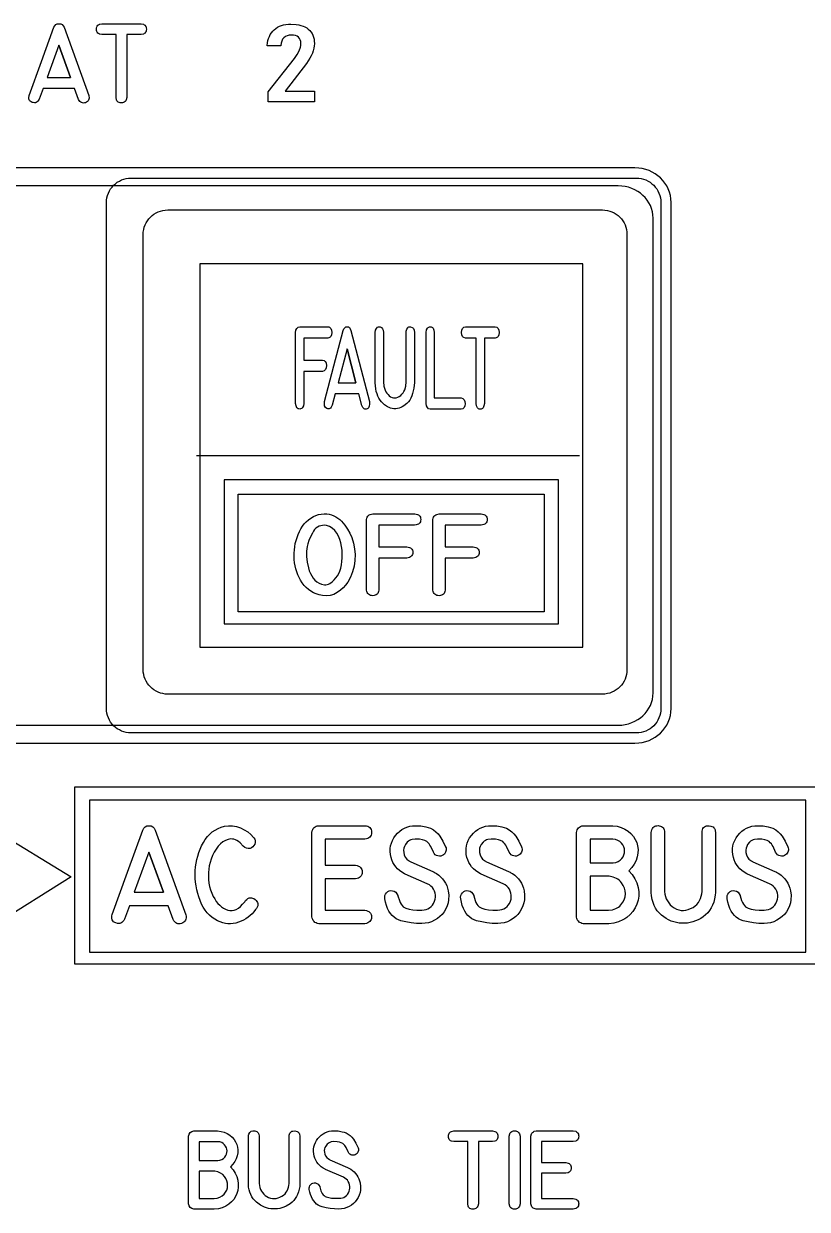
# Model space of a CAD drawing. Extents: x 27 to 704, y 10 to 614.
# Drawn here: x 349.04 to 381.76, y 309.9 to 359.36 of the extents above; entities that cross this region are included whole.
import ezdxf

# ---------------------------------------------------------------- set-up
doc = ezdxf.new("R2010")
doc.units = 0
for name, color, linetype in [('_BACKPANEL', 5, 'CONTINUOUS'), ('_ENGRAVING', 105, 'CONTINUOUS'), ('_LABELS', 30, 'CONTINUOUS'), ('_TOPLAYER', 1, 'CONTINUOUS')]:
    doc.layers.add(name, color=color, linetype=linetype)

msp = doc.modelspace()

# ---------------------------------------------------------------- linework, layer by layer
at = {"layer": '_BACKPANEL'}
msp.add_lwpolyline([(353.525, 352.918), (374.621, 352.918), (374.726, 352.913), (374.828, 352.897), (374.927, 352.872), (375.021, 352.838), (375.111, 352.795), (375.196, 352.743), (375.275, 352.684), (375.348, 352.618), (375.414, 352.545), (375.473, 352.466), (375.524, 352.381), (375.567, 352.291), (375.602, 352.197), (375.627, 352.098), (375.642, 351.996), (375.648, 351.891), (375.648, 330.796), (375.642, 330.69), (375.627, 330.588), (375.602, 330.49), (375.567, 330.395), (375.524, 330.305), (375.473, 330.221), (375.414, 330.141), (375.348, 330.069), (375.275, 330.002), (375.196, 329.943), (375.111, 329.892), (375.021, 329.849), (374.927, 329.814), (374.828, 329.789), (374.726, 329.774), (374.621, 329.768), (353.525, 329.768), (353.42, 329.774), (353.317, 329.789), (353.219, 329.814), (353.124, 329.849), (353.035, 329.892), (352.95, 329.943), (352.871, 330.002), (352.798, 330.069), (352.732, 330.141), (352.673, 330.221), (352.621, 330.305), (352.578, 330.395), (352.544, 330.49), (352.519, 330.588), (352.503, 330.69), (352.498, 330.796), (352.498, 351.891), (352.503, 351.996), (352.519, 352.098), (352.544, 352.197), (352.578, 352.291), (352.621, 352.381), (352.673, 352.466), (352.732, 352.545), (352.798, 352.618), (352.871, 352.684), (352.95, 352.743), (353.035, 352.795), (353.124, 352.838), (353.219, 352.872), (353.317, 352.897), (353.42, 352.913)], close=True, dxfattribs=at)
at = {"layer": '_ENGRAVING'}
for points in [[(349.266, 356.366), (349.783, 357.788), (350.302, 359.21), (350.335, 359.274), (350.381, 359.32), (350.441, 359.348), (350.513, 359.358), (350.586, 359.35), (350.646, 359.322), (350.692, 359.275), (350.726, 359.21), (351.76, 356.358), (351.77, 356.254), (351.764, 356.21), (351.75, 356.171), (351.729, 356.136), (351.7, 356.107), (351.665, 356.083), (351.622, 356.064), (351.576, 356.052), (351.533, 356.048), (351.493, 356.052), (351.456, 356.065), (351.421, 356.086), (351.389, 356.116), (351.333, 356.2), (351.167, 356.661), (349.852, 356.661), (349.691, 356.211), (349.634, 356.126), (349.601, 356.097), (349.566, 356.076), (349.528, 356.064), (349.487, 356.06), (349.443, 356.065), (349.397, 356.078), (349.353, 356.098), (349.318, 356.122), (349.289, 356.151), (349.269, 356.185), (349.257, 356.223), (349.252, 356.266)], [(352.896, 356.28), (352.896, 358.903), (352.304, 358.903), (352.205, 358.924), (352.166, 358.943), (352.135, 358.969), (352.11, 359), (352.093, 359.037), (352.082, 359.081), (352.079, 359.13), (352.083, 359.179), (352.093, 359.223), (352.111, 359.26), (352.136, 359.291), (352.167, 359.317), (352.206, 359.337), (352.304, 359.358), (353.941, 359.358), (354.039, 359.337), (354.077, 359.318), (354.109, 359.292), (354.133, 359.261), (354.15, 359.223), (354.161, 359.18), (354.165, 359.13), (354.161, 359.08), (354.151, 359.037), (354.134, 358.999), (354.109, 358.968), (354.078, 358.943), (354.039, 358.924), (353.941, 358.903), (353.351, 358.903), (353.351, 356.28), (353.322, 356.18), (353.3, 356.141), (353.273, 356.109), (353.241, 356.085), (353.203, 356.067), (353.161, 356.057), (353.113, 356.054), (353.066, 356.059), (353.024, 356.07), (352.988, 356.088), (352.958, 356.113), (352.934, 356.144), (352.916, 356.183)], [(360.201, 359.341), (360.424, 359.328), (360.526, 359.312), (360.62, 359.289), (360.707, 359.259), (360.787, 359.223), (360.86, 359.18), (360.926, 359.131), (360.986, 359.077), (361.037, 359.016), (361.081, 358.95), (361.117, 358.877), (361.145, 358.799), (361.164, 358.716), (361.176, 358.626), (361.18, 358.531), (361.18, 358.524), (361.175, 358.431), (361.159, 358.334), (361.133, 358.233), (361.096, 358.129), (361.048, 358.023), (360.991, 357.916), (360.924, 357.809), (360.847, 357.701), (359.955, 356.55), (361.19, 356.55), (361.19, 356.098), (359.243, 356.098), (359.243, 356.513), (360.345, 357.9), (360.46, 358.069), (360.545, 358.231), (360.597, 358.384), (360.61, 358.455), (360.614, 358.522), (360.614, 358.531), (360.608, 358.612), (360.588, 358.683), (360.556, 358.743), (360.511, 358.794), (360.454, 358.833), (360.386, 358.861), (360.306, 358.878), (360.214, 358.884), (360.122, 358.877), (360.039, 358.856), (359.967, 358.821), (359.904, 358.771), (359.853, 358.71), (359.814, 358.636), (359.787, 358.549), (359.773, 358.449), (359.773, 358.434), (359.207, 358.434), (359.207, 358.449), (359.22, 358.554), (359.239, 358.652), (359.265, 358.744), (359.299, 358.829), (359.339, 358.909), (359.386, 358.982), (359.441, 359.049), (359.502, 359.109), (359.569, 359.164), (359.643, 359.211), (359.722, 359.25), (359.806, 359.283), (359.896, 359.308), (359.992, 359.327), (360.094, 359.337)], [(351.002, 357.114), (350.512, 358.469), (350.018, 357.114)], [(350.512, 358.469), (351.002, 357.114)], [(351.785, 320.619), (381.7, 320.619), (381.7, 326.97), (351.785, 326.97)], [(352.733, 322.197), (353.371, 323.957), (354.01, 325.716), (354.051, 325.796), (354.108, 325.853), (354.181, 325.888), (354.271, 325.9), (354.36, 325.889), (354.434, 325.855), (354.492, 325.797), (354.533, 325.716), (355.808, 322.187), (355.819, 322.119), (355.82, 322.058), (355.812, 322.004), (355.795, 321.955), (355.769, 321.913), (355.734, 321.877), (355.69, 321.847), (355.637, 321.823), (355.581, 321.808), (355.528, 321.803), (355.479, 321.809), (355.433, 321.824), (355.39, 321.851), (355.35, 321.887), (355.314, 321.934), (355.281, 321.991), (355.076, 322.562), (353.455, 322.562), (353.257, 322.005), (353.223, 321.947), (353.186, 321.9), (353.146, 321.864), (353.102, 321.838), (353.055, 321.823), (353.005, 321.818), (352.952, 321.824), (352.895, 321.84), (352.841, 321.865), (352.796, 321.895), (352.762, 321.931), (352.737, 321.973), (352.722, 322.02), (352.716, 322.073), (352.72, 322.132)], [(358.762, 322.45), (358.744, 322.424), (358.734, 322.41), (358.726, 322.398), (358.655, 322.309), (358.579, 322.227), (358.498, 322.151), (358.411, 322.082), (358.319, 322.02), (358.222, 321.964), (358.119, 321.915), (358.011, 321.872), (357.901, 321.839), (357.791, 321.817), (357.681, 321.807), (357.572, 321.808), (357.463, 321.821), (357.354, 321.846), (357.246, 321.882), (357.139, 321.929), (357.018, 321.997), (356.906, 322.076), (356.802, 322.165), (356.706, 322.266), (356.619, 322.377), (356.539, 322.499), (356.469, 322.632), (356.406, 322.776), (356.352, 322.926), (356.306, 323.077), (356.268, 323.23), (356.239, 323.384), (356.218, 323.54), (356.205, 323.697), (356.201, 323.856), (356.205, 324.016), (356.218, 324.176), (356.239, 324.332), (356.268, 324.485), (356.306, 324.634), (356.353, 324.78), (356.408, 324.923), (356.471, 325.063), (356.543, 325.199), (356.624, 325.328), (356.713, 325.444), (356.811, 325.547), (356.917, 325.637), (357.032, 325.716), (357.156, 325.781), (357.288, 325.834), (357.429, 325.874), (357.596, 325.899), (357.763, 325.897), (357.929, 325.867), (358.096, 325.809), (358.254, 325.731), (358.398, 325.638), (358.527, 325.53), (358.64, 325.409), (358.65, 325.395), (358.687, 325.334), (358.706, 325.269), (358.706, 325.202), (358.688, 325.132), (358.656, 325.068), (358.612, 325.016), (358.557, 324.978), (358.491, 324.954), (358.416, 324.944), (358.344, 324.957), (358.275, 324.99), (358.209, 325.046), (358.077, 325.181), (358.012, 325.234), (357.947, 325.276), (357.884, 325.309), (357.82, 325.331), (357.758, 325.343), (357.696, 325.345), (357.576, 325.328), (357.462, 325.288), (357.355, 325.226), (357.254, 325.141), (357.161, 325.039), (357.076, 324.923), (356.999, 324.793), (356.93, 324.65), (356.872, 324.503), (356.826, 324.36), (356.792, 324.222), (356.771, 324.089), (356.758, 323.943), (356.755, 323.797), (356.761, 323.65), (356.778, 323.503), (356.805, 323.358), (356.844, 323.218), (356.895, 323.081), (356.958, 322.949), (357.019, 322.841), (357.085, 322.743), (357.154, 322.656), (357.228, 322.579), (357.305, 322.513), (357.386, 322.458), (357.471, 322.413), (357.56, 322.379), (357.65, 322.36), (357.74, 322.358), (357.829, 322.375), (357.918, 322.409), (358.007, 322.462), (358.094, 322.532), (358.182, 322.621), (358.269, 322.728), (358.306, 322.78), (358.353, 322.826), (358.401, 322.86), (358.45, 322.883), (358.499, 322.894), (358.548, 322.894), (358.599, 322.882), (358.65, 322.858), (358.701, 322.823), (358.748, 322.781), (358.783, 322.738), (358.807, 322.693), (358.82, 322.647), (358.822, 322.6), (358.813, 322.551), (358.793, 322.501)], [(363.285, 325.343), (361.636, 325.343), (361.636, 324.251), (362.893, 324.251), (362.959, 324.237), (363.017, 324.217), (363.065, 324.191), (363.105, 324.159), (363.135, 324.12), (363.157, 324.075), (363.17, 324.024), (363.175, 323.967), (363.17, 323.909), (363.157, 323.858), (363.134, 323.813), (363.104, 323.775), (363.064, 323.742), (363.016, 323.717), (362.959, 323.697), (362.893, 323.684), (361.636, 323.684), (361.636, 322.372), (363.285, 322.372), (363.351, 322.359), (363.408, 322.339), (363.456, 322.313), (363.495, 322.281), (363.526, 322.243), (363.548, 322.198), (363.561, 322.148), (363.565, 322.091), (363.561, 322.034), (363.548, 321.984), (363.526, 321.939), (363.495, 321.901), (363.456, 321.869), (363.408, 321.844), (363.351, 321.825), (363.285, 321.811), (361.36, 321.811), (361.301, 321.823), (361.249, 321.841), (361.203, 321.866), (361.165, 321.898), (361.133, 321.937), (361.108, 321.983), (361.089, 322.035), (361.077, 322.095), (361.077, 325.621), (361.09, 325.683), (361.109, 325.737), (361.135, 325.783), (361.167, 325.822), (361.205, 325.853), (361.25, 325.877), (361.302, 325.892), (361.36, 325.9), (363.285, 325.9), (363.351, 325.891), (363.408, 325.874), (363.456, 325.85), (363.495, 325.819), (363.526, 325.78), (363.547, 325.734), (363.56, 325.68), (363.564, 325.62), (363.56, 325.559), (363.546, 325.505), (363.525, 325.459), (363.494, 325.421), (363.455, 325.39), (363.407, 325.367), (363.35, 325.351)], [(366.119, 323.987), (366.151, 323.973), (366.187, 323.956), (366.219, 323.938), (366.249, 323.919), (366.282, 323.9), (366.376, 323.832), (366.46, 323.757), (366.535, 323.677), (366.601, 323.59), (366.657, 323.497), (366.704, 323.398), (366.741, 323.293), (366.769, 323.181), (366.791, 322.999), (366.785, 322.812), (366.762, 322.678), (366.722, 322.55), (366.667, 322.427), (366.595, 322.31), (366.511, 322.201), (366.417, 322.105), (366.313, 322.023), (366.199, 321.953), (366.069, 321.894), (365.938, 321.851), (365.804, 321.826), (365.668, 321.817), (365.44, 321.825), (365.217, 321.847), (364.999, 321.884), (364.787, 321.936), (364.685, 321.972), (364.592, 322.02), (364.506, 322.081), (364.427, 322.155), (364.356, 322.24), (364.292, 322.338), (364.236, 322.449), (364.188, 322.572), (364.152, 322.708), (364.124, 322.848), (364.117, 322.917), (364.127, 322.983), (364.153, 323.044), (364.195, 323.101), (364.248, 323.147), (364.307, 323.177), (364.373, 323.189), (364.444, 323.185), (364.517, 323.161), (364.578, 323.12), (364.626, 323.063), (364.663, 322.989), (364.669, 322.971), (364.726, 322.777), (364.761, 322.696), (364.8, 322.625), (364.844, 322.566), (364.892, 322.518), (364.945, 322.481), (365.002, 322.454), (365.133, 322.418), (365.286, 322.393), (365.463, 322.38), (365.664, 322.378), (365.757, 322.384), (365.843, 322.401), (365.922, 322.43), (365.992, 322.47), (366.055, 322.522), (366.111, 322.585), (366.159, 322.66), (366.199, 322.746), (366.224, 322.828), (366.235, 322.913), (366.234, 322.999), (366.219, 323.086), (366.191, 323.171), (366.153, 323.248), (366.105, 323.318), (366.046, 323.381), (365.979, 323.429), (365.894, 323.474), (364.973, 323.88), (364.944, 323.896), (364.836, 323.959), (364.739, 324.028), (364.653, 324.104), (364.578, 324.186), (364.513, 324.274), (364.459, 324.368), (364.415, 324.469), (364.383, 324.576), (364.357, 324.703), (364.344, 324.825), (364.346, 324.945), (364.363, 325.061), (364.393, 325.174), (364.437, 325.284), (364.496, 325.391), (364.569, 325.494), (364.652, 325.589), (364.741, 325.671), (364.836, 325.741), (364.938, 325.798), (365.046, 325.843), (365.16, 325.875), (365.28, 325.894), (365.407, 325.9), (365.626, 325.894), (365.833, 325.855), (365.933, 325.829), (366.034, 325.79), (366.152, 325.726), (366.255, 325.65), (366.343, 325.564), (366.417, 325.467), (366.544, 325.253), (366.658, 325.022), (366.676, 324.97), (366.683, 324.922), (366.682, 324.876), (366.673, 324.833), (366.656, 324.792), (366.606, 324.716), (366.565, 324.68), (366.512, 324.65), (366.456, 324.632), (366.398, 324.628), (366.338, 324.636), (366.28, 324.657), (366.229, 324.69), (366.185, 324.737), (366.149, 324.796), (366.039, 325.033), (366.006, 325.09), (365.968, 325.143), (365.924, 325.191), (365.874, 325.233), (365.79, 325.28), (365.699, 325.313), (365.57, 325.335), (365.387, 325.341), (365.262, 325.325), (365.205, 325.307), (365.152, 325.281), (365.103, 325.249), (365.058, 325.209), (364.979, 325.109), (364.939, 325.034), (364.914, 324.955), (364.903, 324.872), (364.908, 324.784), (364.931, 324.679), (364.973, 324.587), (365.035, 324.508), (365.115, 324.441), (365.133, 324.428), (365.154, 324.415), (365.176, 324.405), (365.2, 324.395)], [(369.285, 323.987), (369.317, 323.973), (369.353, 323.956), (369.385, 323.938), (369.416, 323.919), (369.449, 323.9), (369.542, 323.832), (369.627, 323.757), (369.702, 323.677), (369.767, 323.59), (369.823, 323.497), (369.87, 323.398), (369.908, 323.293), (369.936, 323.181), (369.958, 322.999), (369.952, 322.812), (369.928, 322.678), (369.888, 322.55), (369.833, 322.427), (369.762, 322.31), (369.678, 322.201), (369.584, 322.105), (369.479, 322.023), (369.365, 321.953), (369.236, 321.894), (369.104, 321.851), (368.97, 321.826), (368.834, 321.817), (368.606, 321.825), (368.383, 321.847), (368.165, 321.884), (367.953, 321.936), (367.852, 321.972), (367.758, 322.02), (367.672, 322.081), (367.593, 322.155), (367.522, 322.24), (367.459, 322.338), (367.403, 322.449), (367.354, 322.572), (367.318, 322.708), (367.291, 322.848), (367.284, 322.917), (367.293, 322.983), (367.319, 323.044), (367.361, 323.101), (367.414, 323.147), (367.474, 323.177), (367.539, 323.189), (367.611, 323.185), (367.683, 323.161), (367.744, 323.12), (367.793, 323.063), (367.83, 322.989), (367.836, 322.971), (367.892, 322.777), (367.927, 322.696), (367.967, 322.625), (368.01, 322.566), (368.059, 322.518), (368.111, 322.481), (368.169, 322.454), (368.299, 322.418), (368.453, 322.393), (368.63, 322.38), (368.83, 322.378), (368.924, 322.384), (369.01, 322.401), (369.088, 322.43), (369.159, 322.47), (369.222, 322.522), (369.277, 322.585), (369.325, 322.66), (369.365, 322.746), (369.39, 322.828), (369.402, 322.913), (369.4, 322.999), (369.385, 323.086), (369.358, 323.171), (369.32, 323.248), (369.271, 323.318), (369.212, 323.381), (369.145, 323.429), (369.061, 323.474), (368.14, 323.88), (368.11, 323.896), (368.002, 323.959), (367.906, 324.028), (367.819, 324.104), (367.744, 324.186), (367.679, 324.274), (367.625, 324.368), (367.582, 324.469), (367.549, 324.576), (367.523, 324.703), (367.511, 324.825), (367.513, 324.945), (367.529, 325.061), (367.559, 325.174), (367.604, 325.284), (367.662, 325.391), (367.735, 325.494), (367.818, 325.589), (367.907, 325.671), (368.003, 325.741), (368.104, 325.798), (368.212, 325.843), (368.326, 325.875), (368.447, 325.894), (368.573, 325.9), (368.792, 325.894), (368.999, 325.855), (369.099, 325.829), (369.2, 325.79), (369.318, 325.726), (369.421, 325.65), (369.51, 325.564), (369.584, 325.467), (369.711, 325.253), (369.824, 325.022), (369.842, 324.97), (369.849, 324.922), (369.848, 324.876), (369.839, 324.833), (369.822, 324.792), (369.773, 324.716), (369.731, 324.68), (369.678, 324.65), (369.623, 324.632), (369.565, 324.628), (369.504, 324.636), (369.446, 324.657), (369.395, 324.69), (369.352, 324.737), (369.315, 324.796), (369.205, 325.033), (369.173, 325.09), (369.135, 325.143), (369.091, 325.191), (369.041, 325.233), (368.956, 325.28), (368.866, 325.313), (368.736, 325.335), (368.554, 325.341), (368.428, 325.325), (368.371, 325.307), (368.318, 325.281), (368.269, 325.249), (368.224, 325.209), (368.146, 325.109), (368.106, 325.034), (368.08, 324.955), (368.07, 324.872), (368.074, 324.784), (368.098, 324.679), (368.14, 324.587), (368.201, 324.508), (368.281, 324.441), (368.299, 324.428), (368.321, 324.415), (368.343, 324.405), (368.367, 324.395)], [(373.643, 325.9), (373.825, 325.874), (373.991, 325.827), (374.142, 325.759), (374.279, 325.67), (374.397, 325.567), (374.497, 325.453), (374.576, 325.328), (374.636, 325.194), (374.675, 325.053), (374.692, 324.907), (374.688, 324.756), (374.662, 324.601), (374.613, 324.447), (374.538, 324.3), (374.438, 324.158), (374.311, 324.023), (374.45, 323.858), (374.56, 323.687), (374.641, 323.509), (374.693, 323.325), (374.719, 323.14), (374.719, 322.962), (374.695, 322.789), (374.647, 322.623), (374.574, 322.466), (374.479, 322.321), (374.362, 322.189), (374.222, 322.069), (374.144, 322.015), (374.062, 321.968), (373.883, 321.891), (373.687, 321.839), (373.472, 321.811), (373.466, 321.811), (372.408, 321.811), (372.35, 321.823), (372.299, 321.841), (372.254, 321.866), (372.215, 321.898), (372.183, 321.936), (372.157, 321.98), (372.138, 322.031), (372.126, 322.089), (372.126, 325.617), (372.137, 325.675), (372.156, 325.727), (372.181, 325.772), (372.213, 325.811), (372.252, 325.843), (372.297, 325.869), (372.349, 325.888), (372.408, 325.9)], [(377.923, 323.159), (377.923, 323.119), (377.915, 322.999), (377.889, 322.852), (377.853, 322.714), (377.806, 322.586), (377.749, 322.468), (377.681, 322.361), (377.603, 322.263), (377.515, 322.176), (377.416, 322.098), (377.311, 322.03), (377.205, 321.972), (377.097, 321.924), (376.986, 321.885), (376.875, 321.856), (376.761, 321.836), (376.646, 321.826), (376.529, 321.826), (376.412, 321.836), (376.298, 321.855), (376.187, 321.884), (376.078, 321.922), (375.971, 321.97), (375.867, 322.027), (375.766, 322.094), (375.667, 322.171), (375.575, 322.257), (375.494, 322.352), (375.424, 322.457), (375.365, 322.571), (375.318, 322.694), (375.281, 322.826), (375.256, 322.968), (375.242, 323.119), (375.242, 323.159), (375.242, 325.621), (375.248, 325.677), (375.264, 325.728), (375.29, 325.777), (375.32, 325.817), (375.353, 325.85), (375.391, 325.875), (375.433, 325.891), (375.478, 325.9), (375.528, 325.901), (375.581, 325.894), (375.633, 325.88), (375.678, 325.86), (375.716, 325.835), (375.748, 325.804), (375.772, 325.767), (375.789, 325.724), (375.8, 325.675), (375.803, 325.621), (375.803, 323.159), (375.816, 323.048), (375.839, 322.944), (375.874, 322.847), (375.919, 322.758), (375.974, 322.675), (376.041, 322.6), (376.118, 322.533), (376.206, 322.472), (376.3, 322.423), (376.395, 322.388), (376.491, 322.368), (376.588, 322.363), (376.687, 322.373), (376.787, 322.398), (376.888, 322.438), (376.99, 322.492), (377.077, 322.551), (377.151, 322.618), (377.213, 322.693), (377.262, 322.776), (377.301, 322.865), (377.331, 322.958), (377.352, 323.056), (377.364, 323.159), (377.364, 325.621), (377.368, 325.674), (377.383, 325.732), (377.404, 325.78), (377.432, 325.821), (377.466, 325.853), (377.507, 325.876), (377.554, 325.891), (377.608, 325.898), (377.669, 325.896), (377.728, 325.886), (377.78, 325.87), (377.824, 325.846), (377.86, 325.815), (377.887, 325.777), (377.907, 325.732), (377.919, 325.68), (377.923, 325.621)], [(380.409, 323.987), (380.441, 323.973), (380.477, 323.956), (380.509, 323.938), (380.54, 323.919), (380.573, 323.9), (380.666, 323.832), (380.751, 323.757), (380.826, 323.677), (380.891, 323.59), (380.947, 323.497), (380.994, 323.398), (381.032, 323.293), (381.06, 323.181), (381.082, 322.999), (381.076, 322.812), (381.052, 322.678), (381.012, 322.55), (380.957, 322.427), (380.886, 322.31), (380.802, 322.201), (380.707, 322.105), (380.603, 322.023), (380.489, 321.953), (380.36, 321.894), (380.228, 321.851), (380.094, 321.826), (379.958, 321.817), (379.73, 321.825), (379.507, 321.847), (379.289, 321.884), (379.077, 321.936), (378.976, 321.972), (378.882, 322.02), (378.796, 322.081), (378.717, 322.155), (378.646, 322.24), (378.583, 322.338), (378.527, 322.449), (378.478, 322.572), (378.442, 322.708), (378.415, 322.848), (378.408, 322.917), (378.417, 322.983), (378.443, 323.044), (378.485, 323.101), (378.538, 323.147), (378.598, 323.177), (378.663, 323.189), (378.735, 323.185), (378.807, 323.161), (378.868, 323.12), (378.917, 323.063), (378.954, 322.989), (378.959, 322.971), (379.016, 322.777), (379.051, 322.696), (379.091, 322.625), (379.134, 322.566), (379.183, 322.518), (379.235, 322.481), (379.293, 322.454), (379.423, 322.418), (379.577, 322.393), (379.754, 322.38), (379.954, 322.378), (380.048, 322.384), (380.134, 322.401), (380.212, 322.43), (380.283, 322.47), (380.346, 322.522), (380.401, 322.585), (380.449, 322.66), (380.489, 322.746), (380.514, 322.828), (380.526, 322.913), (380.524, 322.999), (380.509, 323.086), (380.482, 323.171), (380.444, 323.248), (380.395, 323.318), (380.336, 323.381), (380.269, 323.429), (380.185, 323.474), (379.264, 323.88), (379.234, 323.896), (379.126, 323.959), (379.03, 324.028), (378.943, 324.104), (378.868, 324.186), (378.803, 324.274), (378.749, 324.368), (378.706, 324.469), (378.673, 324.576), (378.647, 324.703), (378.635, 324.825), (378.637, 324.945), (378.653, 325.061), (378.683, 325.174), (378.728, 325.284), (378.786, 325.391), (378.859, 325.494), (378.942, 325.589), (379.031, 325.671), (379.127, 325.741), (379.228, 325.798), (379.336, 325.843), (379.45, 325.875), (379.571, 325.894), (379.697, 325.9), (379.916, 325.894), (380.123, 325.855), (380.223, 325.829), (380.324, 325.79), (380.442, 325.726), (380.545, 325.65), (380.634, 325.564), (380.708, 325.467), (380.835, 325.253), (380.948, 325.022), (380.966, 324.97), (380.973, 324.922), (380.972, 324.876), (380.963, 324.833), (380.946, 324.792), (380.897, 324.716), (380.855, 324.68), (380.802, 324.65), (380.747, 324.632), (380.689, 324.628), (380.628, 324.636), (380.57, 324.657), (380.519, 324.69), (380.476, 324.737), (380.439, 324.796), (380.329, 325.033), (380.297, 325.09), (380.259, 325.143), (380.215, 325.191), (380.165, 325.233), (380.08, 325.28), (379.99, 325.313), (379.86, 325.335), (379.677, 325.341), (379.552, 325.325), (379.495, 325.307), (379.442, 325.281), (379.393, 325.249), (379.348, 325.209), (379.27, 325.109), (379.229, 325.034), (379.204, 324.955), (379.194, 324.872), (379.198, 324.784), (379.222, 324.679), (379.264, 324.587), (379.325, 324.508), (379.405, 324.441), (379.423, 324.428), (379.445, 324.415), (379.467, 324.405), (379.491, 324.395)], [(373.643, 325.333), (372.688, 325.333), (372.688, 324.349), (373.649, 324.349), (373.765, 324.37), (373.864, 324.406), (373.948, 324.459), (374.016, 324.527), (374.069, 324.605), (374.106, 324.686), (374.127, 324.769), (374.133, 324.855), (374.124, 324.94), (374.1, 325.022), (374.061, 325.1), (374.007, 325.174), (373.938, 325.239), (373.854, 325.286), (373.756, 325.318)], [(354.873, 323.123), (354.269, 324.8), (353.66, 323.123)], [(354.269, 324.8), (354.873, 323.123)], [(373.466, 322.376), (373.625, 322.395), (373.764, 322.438), (373.826, 322.469), (373.883, 322.505), (373.934, 322.548), (373.981, 322.596), (374.059, 322.702), (374.116, 322.813), (374.151, 322.93), (374.165, 323.052), (374.158, 323.176), (374.129, 323.295), (374.078, 323.411), (374.005, 323.522), (373.961, 323.574), (373.91, 323.621), (373.854, 323.663), (373.793, 323.698), (373.653, 323.754), (373.49, 323.788), (372.688, 323.788), (372.688, 322.376)], [(357.139, 313.168), (357.284, 313.147), (357.418, 313.109), (357.539, 313.055), (357.649, 312.985), (357.744, 312.902), (357.824, 312.81), (357.887, 312.711), (357.935, 312.604), (357.966, 312.491), (357.98, 312.374), (357.977, 312.254), (357.957, 312.13), (357.917, 312.007), (357.857, 311.889), (357.776, 311.776), (357.675, 311.668), (357.786, 311.536), (357.874, 311.399), (357.94, 311.257), (357.981, 311.109), (358.002, 310.962), (358.002, 310.819), (357.983, 310.681), (357.944, 310.548), (357.886, 310.423), (357.81, 310.307), (357.715, 310.201), (357.603, 310.105), (357.475, 310.024), (357.331, 309.963), (357.174, 309.921), (357.001, 309.9), (356.997, 309.9), (356.148, 309.9), (356.06, 309.924), (355.993, 309.969), (355.947, 310.035), (355.921, 310.121), (355.921, 312.942), (355.945, 313.03), (355.991, 313.097), (356.059, 313.143), (356.148, 313.168)], [(360.573, 310.977), (360.573, 310.945), (360.567, 310.849), (360.546, 310.731), (360.517, 310.621), (360.479, 310.519), (360.433, 310.425), (360.379, 310.339), (360.316, 310.261), (360.245, 310.191), (360.166, 310.129), (359.997, 310.028), (359.91, 309.989), (359.822, 309.958), (359.732, 309.935), (359.641, 309.919), (359.548, 309.912), (359.454, 309.912), (359.361, 309.919), (359.269, 309.934), (359.18, 309.957), (359.092, 309.988), (359.007, 310.026), (358.923, 310.072), (358.763, 310.187), (358.689, 310.256), (358.624, 310.332), (358.568, 310.415), (358.521, 310.506), (358.483, 310.605), (358.453, 310.711), (358.433, 310.824), (358.422, 310.945), (358.422, 310.977), (358.422, 312.945), (358.426, 312.99), (358.439, 313.031), (358.484, 313.102), (358.541, 313.148), (358.611, 313.168), (358.694, 313.163), (358.772, 313.137), (358.827, 313.091), (358.861, 313.027), (358.872, 312.945), (358.872, 310.977), (358.882, 310.888), (358.901, 310.805), (358.929, 310.728), (358.965, 310.656), (359.009, 310.59), (359.063, 310.53), (359.125, 310.476), (359.195, 310.428), (359.27, 310.388), (359.347, 310.361), (359.424, 310.345), (359.502, 310.341), (359.581, 310.349), (359.661, 310.369), (359.743, 310.4), (359.825, 310.444), (359.894, 310.491), (359.953, 310.544), (360.003, 310.604), (360.043, 310.67), (360.074, 310.742), (360.098, 310.816), (360.115, 310.895), (360.125, 310.977), (360.125, 312.945), (360.128, 312.988), (360.157, 313.072), (360.179, 313.105), (360.207, 313.13), (360.239, 313.149), (360.277, 313.161), (360.369, 313.165), (360.458, 313.144), (360.493, 313.125), (360.522, 313.1), (360.545, 313.07), (360.56, 313.034), (360.573, 312.945)], [(362.568, 311.639), (362.594, 311.628), (362.622, 311.614), (362.648, 311.599), (362.673, 311.584), (362.699, 311.569), (362.774, 311.515), (362.842, 311.455), (362.902, 311.391), (362.955, 311.322), (363, 311.247), (363.038, 311.168), (363.068, 311.084), (363.09, 310.994), (363.108, 310.849), (363.103, 310.699), (363.084, 310.593), (363.052, 310.49), (363.008, 310.392), (362.95, 310.298), (362.883, 310.211), (362.807, 310.134), (362.724, 310.068), (362.632, 310.013), (362.528, 309.965), (362.423, 309.932), (362.315, 309.911), (362.206, 309.904), (362.023, 309.91), (361.844, 309.928), (361.669, 309.958), (361.499, 309.999), (361.418, 310.028), (361.343, 310.067), (361.273, 310.115), (361.21, 310.174), (361.153, 310.242), (361.102, 310.321), (361.057, 310.409), (361.019, 310.508), (360.99, 310.616), (360.967, 310.728), (360.962, 310.784), (360.97, 310.836), (360.99, 310.885), (361.024, 310.931), (361.067, 310.968), (361.114, 310.991), (361.167, 311.001), (361.224, 310.998), (361.283, 310.978), (361.331, 310.946), (361.37, 310.9), (361.4, 310.841), (361.405, 310.827), (361.45, 310.671), (361.51, 310.55), (361.545, 310.503), (361.584, 310.464), (361.626, 310.435), (361.672, 310.414), (361.777, 310.385), (361.9, 310.365), (362.042, 310.354), (362.203, 310.353), (362.278, 310.357), (362.347, 310.371), (362.41, 310.394), (362.466, 310.426), (362.517, 310.468), (362.562, 310.518), (362.6, 310.578), (362.632, 310.647), (362.652, 310.713), (362.662, 310.78), (362.66, 310.849), (362.648, 310.919), (362.626, 310.986), (362.596, 311.048), (362.557, 311.104), (362.509, 311.154), (362.456, 311.193), (362.388, 311.229), (361.649, 311.553), (361.625, 311.566), (361.539, 311.616), (361.461, 311.672), (361.392, 311.732), (361.331, 311.798), (361.279, 311.868), (361.236, 311.944), (361.201, 312.024), (361.175, 312.11), (361.154, 312.211), (361.144, 312.309), (361.146, 312.405), (361.159, 312.498), (361.183, 312.588), (361.219, 312.676), (361.266, 312.761), (361.324, 312.843), (361.391, 312.919), (361.462, 312.985), (361.539, 313.041), (361.62, 313.087), (361.707, 313.122), (361.799, 313.148), (361.895, 313.163), (361.997, 313.168), (362.172, 313.163), (362.338, 313.132), (362.419, 313.112), (362.5, 313.08), (362.594, 313.029), (362.677, 312.969), (362.748, 312.9), (362.808, 312.822), (362.909, 312.651), (363.001, 312.466), (363.015, 312.424), (363.02, 312.35), (362.999, 312.282), (362.959, 312.222), (362.926, 312.193), (362.883, 312.169), (362.839, 312.155), (362.792, 312.151), (362.744, 312.158), (362.697, 312.174), (362.656, 312.201), (362.621, 312.238), (362.592, 312.286), (362.504, 312.475), (362.447, 312.563), (362.372, 312.635), (362.304, 312.673), (362.231, 312.699), (362.128, 312.716), (361.981, 312.721), (361.88, 312.708), (361.792, 312.673), (361.717, 312.616), (361.654, 312.536), (361.621, 312.476), (361.601, 312.413), (361.593, 312.346), (361.596, 312.276), (361.615, 312.192), (361.649, 312.119), (361.698, 312.055), (361.762, 312.001), (361.777, 311.991), (361.794, 311.981), (361.812, 311.973), (361.831, 311.965)], [(367.581, 310.123), (367.581, 312.718), (366.995, 312.718), (366.898, 312.739), (366.859, 312.758), (366.828, 312.783), (366.804, 312.814), (366.786, 312.851), (366.776, 312.894), (366.773, 312.942), (366.776, 312.991), (366.787, 313.034), (366.804, 313.071), (366.829, 313.102), (366.86, 313.127), (366.898, 313.147), (366.995, 313.168), (368.615, 313.168), (368.712, 313.147), (368.75, 313.128), (368.781, 313.103), (368.805, 313.072), (368.822, 313.035), (368.833, 312.991), (368.836, 312.942), (368.833, 312.893), (368.823, 312.85), (368.806, 312.813), (368.781, 312.782), (368.75, 312.757), (368.712, 312.738), (368.615, 312.718), (368.031, 312.718), (368.031, 310.123), (368.003, 310.024), (367.981, 309.985), (367.954, 309.954), (367.922, 309.93), (367.885, 309.912), (367.843, 309.902), (367.796, 309.9), (367.749, 309.904), (367.708, 309.915), (367.672, 309.933), (367.643, 309.957), (367.619, 309.988), (367.601, 310.026)], [(369.766, 310.12), (369.739, 310.021), (369.718, 309.983), (369.692, 309.951), (369.661, 309.927), (369.625, 309.909), (369.584, 309.899), (369.539, 309.896), (369.493, 309.899), (369.452, 309.91), (369.417, 309.928), (369.386, 309.952), (369.36, 309.984), (369.339, 310.022), (369.313, 310.12), (369.313, 312.942), (369.339, 313.04), (369.36, 313.079), (369.386, 313.11), (369.417, 313.135), (369.452, 313.153), (369.493, 313.164), (369.539, 313.167), (369.584, 313.164), (369.625, 313.154), (369.661, 313.136), (369.692, 313.111), (369.718, 313.079), (369.739, 313.041), (369.766, 312.942)], [(371.991, 312.723), (370.668, 312.723), (370.668, 311.85), (371.676, 311.85), (371.775, 311.823), (371.814, 311.802), (371.846, 311.776), (371.871, 311.745), (371.888, 311.709), (371.899, 311.668), (371.902, 311.622), (371.898, 311.576), (371.888, 311.536), (371.87, 311.5), (371.845, 311.469), (371.814, 311.443), (371.775, 311.423), (371.676, 311.397), (370.668, 311.397), (370.668, 310.348), (371.991, 310.348), (372.089, 310.321), (372.128, 310.301), (372.16, 310.275), (372.184, 310.244), (372.202, 310.209), (372.212, 310.168), (372.216, 310.123), (372.212, 310.078), (372.202, 310.037), (372.184, 310.002), (372.16, 309.971), (372.128, 309.946), (372.089, 309.926), (371.991, 309.9), (370.446, 309.9), (370.357, 309.923), (370.32, 309.943), (370.289, 309.969), (370.264, 310), (370.244, 310.037), (370.219, 310.126), (370.219, 312.945), (370.245, 313.038), (370.265, 313.075), (370.291, 313.106), (370.322, 313.131), (370.358, 313.149), (370.446, 313.168), (371.991, 313.168), (372.089, 313.148), (372.128, 313.128), (372.159, 313.103), (372.184, 313.072), (372.201, 313.035), (372.212, 312.993), (372.215, 312.944), (372.211, 312.895), (372.201, 312.853), (372.183, 312.816), (372.159, 312.785), (372.127, 312.761), (372.089, 312.742)], [(357.139, 312.715), (356.373, 312.715), (356.373, 311.928), (357.144, 311.928), (357.236, 311.945), (357.316, 311.974), (357.383, 312.016), (357.438, 312.071), (357.48, 312.133), (357.51, 312.197), (357.527, 312.264), (357.532, 312.333), (357.525, 312.401), (357.506, 312.466), (357.474, 312.529), (357.431, 312.588), (357.375, 312.639), (357.308, 312.678), (357.229, 312.703)], [(356.997, 310.351), (357.124, 310.366), (357.236, 310.401), (357.331, 310.454), (357.41, 310.527), (357.473, 310.611), (357.518, 310.7), (357.546, 310.794), (357.558, 310.891), (357.552, 310.99), (357.528, 311.086), (357.487, 311.178), (357.429, 311.267), (357.353, 311.346), (357.259, 311.408), (357.146, 311.453), (357.016, 311.48), (356.373, 311.48), (356.373, 310.351)]]:
    msp.add_lwpolyline(points, close=True, dxfattribs=at)
for points in [[(326.33, 329.343), (374.565, 329.343), (374.72, 329.351), (374.869, 329.373), (375.014, 329.408), (375.152, 329.456), (375.284, 329.517), (375.408, 329.589), (375.524, 329.672), (375.631, 329.765), (375.729, 329.867), (375.815, 329.978), (375.891, 330.097), (375.954, 330.223), (376.005, 330.355), (376.042, 330.493), (376.065, 330.636), (376.073, 330.783), (376.073, 351.903), (376.065, 352.051), (376.042, 352.194), (376.005, 352.332), (375.954, 352.464), (375.891, 352.59), (375.815, 352.708), (375.729, 352.819), (375.631, 352.922), (375.524, 353.014), (375.408, 353.097), (375.284, 353.169), (375.152, 353.23), (375.014, 353.279), (374.869, 353.314), (374.72, 353.336), (374.565, 353.343), (326.33, 353.343)], [(327.144, 330.093), (373.863, 330.093), (374.012, 330.1), (374.157, 330.121), (374.297, 330.154), (374.431, 330.199), (374.559, 330.256), (374.679, 330.324), (374.791, 330.402), (374.895, 330.489), (374.989, 330.585), (375.073, 330.688), (375.147, 330.8), (375.208, 330.918), (375.257, 331.042), (375.293, 331.171), (375.315, 331.305), (375.323, 331.443), (375.323, 351.243), (375.315, 351.381), (375.293, 351.515), (375.257, 351.645), (375.208, 351.769), (375.147, 351.887), (375.073, 351.998), (374.989, 352.102), (374.895, 352.198), (374.791, 352.285), (374.679, 352.363), (374.559, 352.43), (374.431, 352.487), (374.297, 352.533), (374.157, 352.566), (374.012, 352.586), (373.863, 352.593), (327.144, 352.593)], [(351.166, 327.523), (382.2, 327.523), (382.2, 320.119)], [(382.2, 320.119), (351.17, 320.119), (351.17, 327.513)], [(278.221, 324.646), (347.822, 324.646), (347.822, 325.714), (351.021, 323.768), (347.822, 321.764), (347.822, 322.846), (278.221, 322.846)]]:
    msp.add_lwpolyline(points, dxfattribs=at)
at = {"layer": '_LABELS'}
for points in [[(372.392, 333.342), (372.392, 349.344), (356.392, 349.344), (356.392, 333.342)], [(360.392, 343.517), (360.392, 346.477), (360.411, 346.575), (360.446, 346.647), (360.498, 346.694), (360.565, 346.715), (361.738, 346.715), (361.778, 346.708), (361.812, 346.694), (361.841, 346.673), (361.865, 346.647), (361.896, 346.575), (361.907, 346.478), (361.896, 346.381), (361.864, 346.31), (361.84, 346.284), (361.811, 346.264), (361.776, 346.251), (361.736, 346.244), (360.733, 346.244), (360.733, 345.326), (361.515, 345.326), (361.588, 345.305), (361.617, 345.286), (361.641, 345.261), (361.673, 345.192), (361.685, 345.099), (361.675, 345.005), (361.644, 344.933), (361.62, 344.905), (361.59, 344.883), (361.515, 344.854), (360.733, 344.854), (360.733, 343.517), (360.718, 343.416), (360.686, 343.343), (360.663, 343.317), (360.636, 343.298), (360.605, 343.287), (360.569, 343.282), (360.533, 343.285), (360.501, 343.296), (360.473, 343.314), (360.449, 343.339), (360.413, 343.413)], [(361.606, 343.603), (361.994, 345.082), (362.384, 346.561), (362.409, 346.628), (362.444, 346.676), (362.489, 346.705), (362.543, 346.715), (362.598, 346.706), (362.642, 346.678), (362.678, 346.629), (362.703, 346.561), (363.48, 343.594), (363.487, 343.486), (363.472, 343.4), (363.435, 343.334), (363.408, 343.309), (363.376, 343.289), (363.342, 343.276), (363.31, 343.272), (363.28, 343.276), (363.251, 343.29), (363.201, 343.342), (363.159, 343.43), (363.034, 343.91), (362.046, 343.91), (361.925, 343.442), (361.882, 343.354), (361.857, 343.323), (361.831, 343.301), (361.802, 343.288), (361.772, 343.284), (361.739, 343.289), (361.704, 343.303), (361.644, 343.349), (361.608, 343.414), (361.595, 343.499)], [(365.353, 344.411), (365.353, 344.378), (365.348, 344.277), (365.333, 344.153), (365.31, 344.037), (365.282, 343.93), (365.247, 343.831), (365.206, 343.741), (365.158, 343.658), (365.104, 343.585), (365.044, 343.52), (364.915, 343.414), (364.849, 343.373), (364.782, 343.34), (364.714, 343.316), (364.645, 343.3), (364.575, 343.291), (364.503, 343.291), (364.432, 343.299), (364.363, 343.315), (364.295, 343.34), (364.228, 343.372), (364.1, 343.46), (363.978, 343.581), (363.922, 343.653), (363.872, 343.733), (363.83, 343.821), (363.794, 343.917), (363.765, 344.02), (363.743, 344.132), (363.728, 344.251), (363.719, 344.378), (363.719, 344.411), (363.719, 346.48), (363.732, 346.571), (363.766, 346.646), (363.81, 346.694), (363.863, 346.715), (363.926, 346.71), (363.985, 346.682), (364.027, 346.634), (364.052, 346.567), (364.061, 346.48), (364.061, 344.411), (364.083, 344.231), (364.104, 344.149), (364.131, 344.074), (364.165, 344.005), (364.206, 343.942), (364.253, 343.885), (364.306, 343.834), (364.364, 343.793), (364.422, 343.763), (364.48, 343.747), (364.54, 343.743), (364.6, 343.751), (364.661, 343.772), (364.722, 343.805), (364.785, 343.851), (364.837, 343.9), (364.882, 343.957), (364.92, 344.02), (364.95, 344.089), (364.992, 344.243), (365.013, 344.411), (365.013, 346.48), (365.015, 346.526), (365.037, 346.615), (365.075, 346.676), (365.1, 346.695), (365.129, 346.708), (365.198, 346.712), (365.266, 346.69), (365.293, 346.67), (365.315, 346.644), (365.344, 346.574), (365.353, 346.48)], [(366.014, 343.277), (365.948, 343.297), (365.897, 343.342), (365.862, 343.413), (365.842, 343.51), (365.842, 346.477), (365.863, 346.583), (365.899, 346.657), (365.923, 346.683), (365.951, 346.701), (365.983, 346.712), (366.019, 346.715), (366.055, 346.71), (366.086, 346.698), (366.113, 346.679), (366.136, 346.653), (366.169, 346.579), (366.184, 346.477), (366.184, 343.745), (367.303, 343.747), (367.378, 343.722), (367.408, 343.7), (367.432, 343.673), (367.463, 343.601), (367.473, 343.506), (367.462, 343.412), (367.43, 343.342), (367.406, 343.316), (367.376, 343.297), (367.302, 343.277)], [(367.939, 343.514), (367.939, 346.242), (367.494, 346.242), (367.42, 346.264), (367.391, 346.284), (367.367, 346.31), (367.335, 346.382), (367.325, 346.478), (367.336, 346.574), (367.367, 346.646), (367.391, 346.673), (367.42, 346.693), (367.494, 346.715), (368.725, 346.715), (368.798, 346.694), (368.827, 346.673), (368.85, 346.647), (368.882, 346.575), (368.892, 346.478), (368.882, 346.381), (368.851, 346.309), (368.827, 346.283), (368.798, 346.263), (368.764, 346.25), (368.725, 346.242), (368.281, 346.242), (368.281, 343.514), (368.259, 343.41), (368.222, 343.336), (368.198, 343.31), (368.17, 343.292), (368.138, 343.282), (368.102, 343.279), (368.066, 343.283), (368.035, 343.295), (368.008, 343.313), (367.986, 343.339), (367.954, 343.412)], [(362.91, 344.381), (362.542, 345.791), (362.171, 344.381)], [(362.542, 345.791), (362.91, 344.381)], [(357.419, 340.326), (357.419, 340.184), (357.419, 334.326), (371.366, 334.326), (371.366, 340.326)], [(357.99, 339.728), (370.776, 339.728), (370.776, 334.826), (357.99, 334.826)], [(362.743, 337.927), (362.813, 337.693), (362.858, 337.456), (362.876, 337.214), (362.869, 336.967), (362.835, 336.724), (362.774, 336.492), (362.687, 336.271), (362.572, 336.06), (362.484, 335.937), (362.382, 335.824), (362.264, 335.72), (362.132, 335.626), (361.989, 335.551), (361.838, 335.506), (361.681, 335.489), (361.516, 335.501), (361.382, 335.529), (361.257, 335.567), (361.14, 335.617), (361.031, 335.677), (360.929, 335.748), (360.836, 335.831), (360.751, 335.924), (360.674, 336.028), (360.605, 336.14), (360.544, 336.254), (360.491, 336.371), (360.445, 336.492), (360.407, 336.615), (360.377, 336.742), (360.354, 336.872), (360.34, 337.005), (360.333, 337.139), (360.334, 337.272), (360.342, 337.405), (360.358, 337.536), (360.382, 337.667), (360.413, 337.797), (360.498, 338.053), (360.551, 338.177), (360.613, 338.291), (360.681, 338.397), (360.758, 338.494), (360.841, 338.583), (360.932, 338.662), (361.031, 338.734), (361.137, 338.796), (361.245, 338.845), (361.356, 338.881), (361.469, 338.902), (361.584, 338.909), (361.693, 338.904), (361.797, 338.89), (361.896, 338.866), (361.99, 338.832), (362.078, 338.788), (362.162, 338.735), (362.24, 338.672), (362.313, 338.6), (362.446, 338.442), (362.562, 338.277), (362.661, 338.105)], [(363.356, 335.73), (363.356, 338.672), (363.367, 338.724), (363.384, 338.77), (363.407, 338.809), (363.436, 338.842), (363.472, 338.868), (363.513, 338.888), (363.613, 338.909), (365.368, 338.909), (365.427, 338.902), (365.478, 338.888), (365.522, 338.867), (365.557, 338.841), (365.585, 338.808), (365.604, 338.77), (365.616, 338.725), (365.62, 338.673), (365.616, 338.622), (365.604, 338.577), (365.584, 338.538), (365.556, 338.506), (365.52, 338.48), (365.476, 338.461), (365.424, 338.447), (365.364, 338.441), (363.865, 338.441), (363.865, 337.528), (365.034, 337.528), (365.144, 337.508), (365.187, 337.489), (365.223, 337.463), (365.251, 337.432), (365.271, 337.395), (365.283, 337.352), (365.288, 337.303), (365.285, 337.253), (365.274, 337.209), (365.254, 337.171), (365.227, 337.138), (365.191, 337.11), (365.147, 337.088), (365.034, 337.059), (363.865, 337.059), (363.865, 335.73), (363.857, 335.676), (363.843, 335.629), (363.822, 335.589), (363.795, 335.556), (363.761, 335.531), (363.72, 335.512), (363.673, 335.5), (363.619, 335.496), (363.566, 335.499), (363.518, 335.509), (363.476, 335.527), (363.44, 335.553), (363.41, 335.586), (363.386, 335.626), (363.368, 335.674)], [(366.128, 335.73), (366.128, 338.672), (366.139, 338.724), (366.156, 338.77), (366.179, 338.809), (366.208, 338.842), (366.243, 338.868), (366.285, 338.888), (366.385, 338.909), (368.14, 338.909), (368.199, 338.902), (368.25, 338.888), (368.293, 338.867), (368.329, 338.841), (368.356, 338.808), (368.376, 338.77), (368.388, 338.725), (368.392, 338.673), (368.388, 338.622), (368.376, 338.577), (368.356, 338.538), (368.328, 338.506), (368.292, 338.48), (368.248, 338.461), (368.196, 338.447), (368.136, 338.441), (366.637, 338.441), (366.637, 337.528), (367.806, 337.528), (367.916, 337.508), (367.959, 337.489), (367.995, 337.463), (368.023, 337.432), (368.043, 337.395), (368.055, 337.352), (368.06, 337.303), (368.057, 337.253), (368.046, 337.209), (368.026, 337.171), (367.998, 337.138), (367.963, 337.11), (367.919, 337.088), (367.806, 337.059), (366.637, 337.059), (366.637, 335.73), (366.629, 335.676), (366.615, 335.629), (366.594, 335.589), (366.567, 335.556), (366.533, 335.531), (366.492, 335.512), (366.445, 335.5), (366.391, 335.496), (366.337, 335.499), (366.29, 335.509), (366.248, 335.527), (366.212, 335.553), (366.182, 335.586), (366.158, 335.626), (366.14, 335.674)], [(361.599, 338.436), (361.518, 338.43), (361.442, 338.415), (361.372, 338.389), (361.306, 338.353), (361.245, 338.306), (361.19, 338.25), (361.139, 338.183), (361.094, 338.105), (361.016, 337.946), (360.954, 337.799), (360.908, 337.664), (360.877, 337.541), (360.854, 337.353), (360.852, 337.129), (360.876, 336.889), (360.928, 336.651), (360.966, 336.536), (361.012, 336.427), (361.067, 336.324), (361.129, 336.226), (361.202, 336.139), (361.284, 336.069), (361.378, 336.014), (361.481, 335.975), (361.604, 335.953), (361.662, 335.954), (361.717, 335.961), (361.771, 335.977), (361.823, 335.999), (361.919, 336.067), (362.005, 336.152), (362.081, 336.239), (362.144, 336.328), (362.197, 336.42), (362.241, 336.524), (362.278, 336.642), (362.307, 336.776), (362.329, 336.924), (362.341, 337.08), (362.342, 337.236), (362.333, 337.392), (362.312, 337.547), (362.28, 337.699), (362.236, 337.843), (362.179, 337.979), (362.11, 338.108), (362.027, 338.221), (361.928, 338.312), (361.813, 338.38), (361.682, 338.426)]]:
    msp.add_lwpolyline(points, close=True, dxfattribs=at)
msp.add_lwpolyline([(356.253, 341.343), (372.253, 341.343)], dxfattribs=at)
at = {"layer": '_TOPLAYER'}
msp.add_lwpolyline([(355.055, 351.587), (373.205, 351.587), (373.31, 351.582), (373.412, 351.566), (373.51, 351.541), (373.605, 351.506), (373.694, 351.463), (373.779, 351.412), (373.858, 351.353), (373.93, 351.287), (373.997, 351.214), (374.055, 351.136), (374.107, 351.051), (374.15, 350.961), (374.184, 350.867), (374.209, 350.769), (374.225, 350.667), (374.23, 350.562), (374.23, 332.412), (374.225, 332.307), (374.209, 332.205), (374.184, 332.107), (374.15, 332.012), (374.107, 331.923), (374.055, 331.838), (373.997, 331.759), (373.93, 331.686), (373.858, 331.62), (373.779, 331.561), (373.694, 331.51), (373.605, 331.467), (373.51, 331.433), (373.412, 331.408), (373.31, 331.392), (373.205, 331.387), (355.055, 331.387), (354.95, 331.392), (354.848, 331.408), (354.75, 331.433), (354.656, 331.467), (354.566, 331.51), (354.481, 331.561), (354.402, 331.62), (354.33, 331.686), (354.264, 331.759), (354.205, 331.838), (354.153, 331.923), (354.11, 332.012), (354.076, 332.107), (354.051, 332.205), (354.035, 332.307), (354.03, 332.412), (354.03, 350.562), (354.035, 350.667), (354.051, 350.769), (354.076, 350.867), (354.11, 350.961), (354.153, 351.051), (354.205, 351.136), (354.264, 351.214), (354.33, 351.287), (354.402, 351.353), (354.481, 351.412), (354.566, 351.463), (354.656, 351.506), (354.75, 351.541), (354.848, 351.566), (354.95, 351.582)], close=True, dxfattribs=at)

doc.saveas('drawing.dxf')
